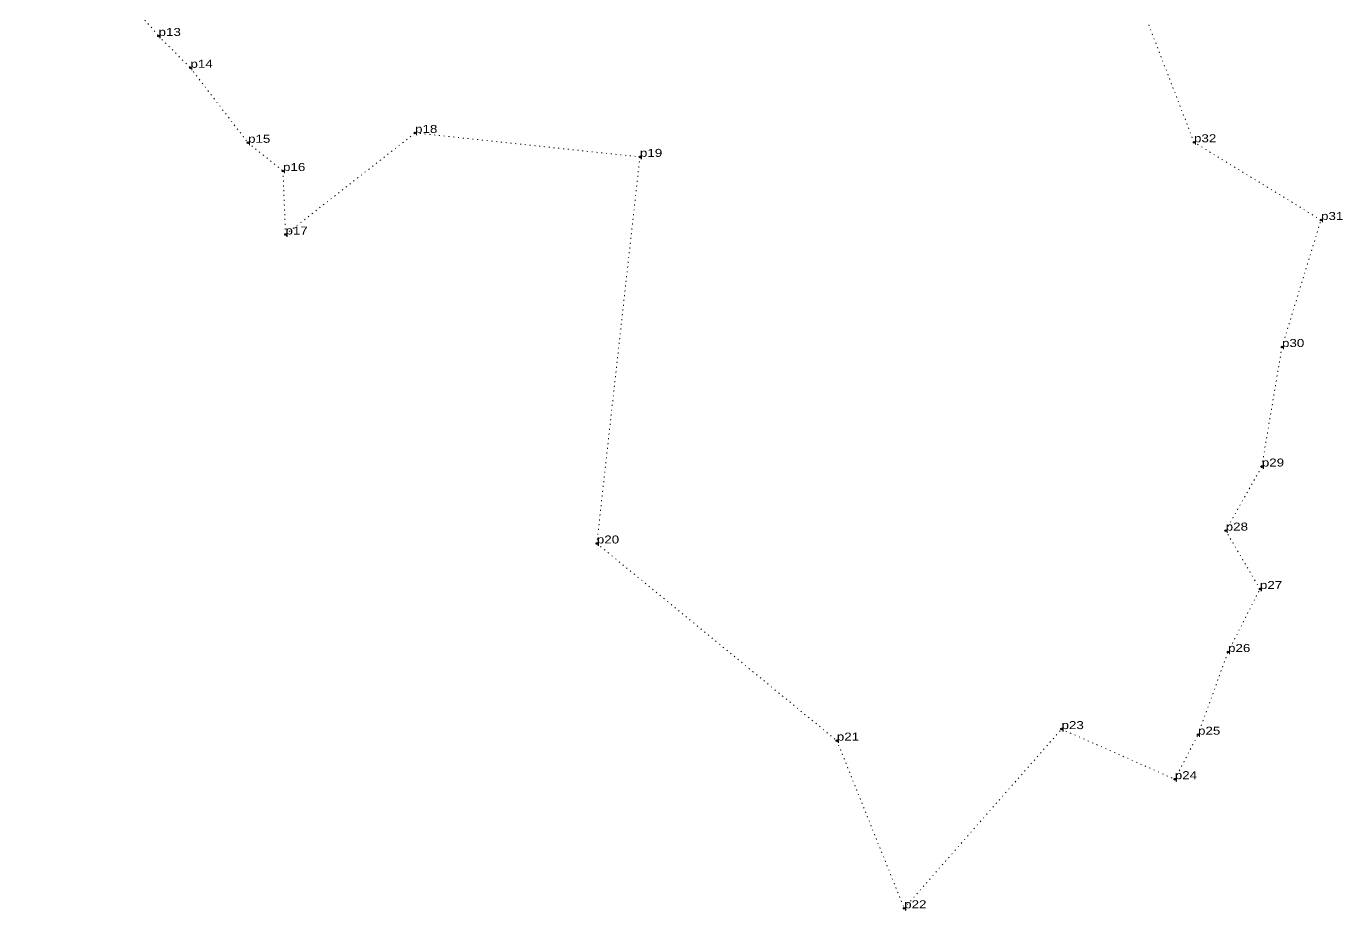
# Model space of a CAD drawing. Header units: metres. Extents: x 548708 to 549867, y 1846027 to 1846636.
# Drawn here: x 549571.2 to 549867.3, y 1846027 to 1846226 of the extents above; entities that cross this region are included whole.
import ezdxf

# ---------------------------------------------------------------- set-up
doc = ezdxf.new("R2010")
doc.units = ezdxf.units.M
doc.header["$LTSCALE"] = 0.72
doc.header["$PDMODE"] = 32
doc.header["$PDSIZE"] = 0.36
doc.linetypes.add('DOTTED', pattern=[1.5, 0.3, -1.2])
doc.layers.add('10', color=7, linetype='DOTTED', lineweight=13)
doc.layers.add('12', color=7, linetype='Continuous')
doc.layers.add('7', color=7, linetype='Continuous')

msp = doc.modelspace()

# ---------------------------------------------------------------- linework, layer by layer
at = {"layer": '10'}
msp.add_lwpolyline([(549571.21, 1846258.61), (549600.95, 1846223.81), (549608.12, 1846216.64), (549621.08, 1846199.77), (549628.95, 1846193.42), (549629.5, 1846179.13), (549658.65, 1846201.99), (549709.23, 1846196.6), (549699.54, 1846109.6), (549753.52, 1846065.24), (549768.67, 1846027.51), (549804.06, 1846067.83), (549829.54, 1846056.56), (549834.76, 1846066.57), (549841.51, 1846085.18), (549848.69, 1846099.35), (549840.99, 1846112.5), (549849.11, 1846126.92), (549853.65, 1846153.81), (549862.43, 1846182.39), (549833.86, 1846199.89), (549823.47, 1846226.87)], dxfattribs=at)
at = {"layer": '7'}
for p in [(549600.95, 1846223.81), (549608.12, 1846216.64), (549621.08, 1846199.77), (549658.65, 1846201.99), (549833.86, 1846199.89), (549709.23, 1846196.6), (549628.95, 1846193.42), (549862.43, 1846182.39), (549629.5, 1846179.13), (549853.65, 1846153.81), (549849.11, 1846126.92), (549840.99, 1846112.5), (549699.54, 1846109.6), (549848.69, 1846099.35), (549841.51, 1846085.18), (549804.06, 1846067.83), (549834.76, 1846066.57), (549753.52, 1846065.24), (549829.54, 1846056.56), (549768.67, 1846027.51)]:
    msp.add_point(p, dxfattribs=at)

# ---------------------------------------------------------------- texts
at = {"layer": '12', "width": 1.25}
for s, p in [('p13', (549600.95, 1846223.81)), ('p14', (549608.12, 1846216.64)), ('p18', (549658.65, 1846201.99)), ('p15', (549621.08, 1846199.77)), ('p32', (549833.86, 1846199.89)), ('p19', (549709.23, 1846196.6)), ('p16', (549628.95, 1846193.42)), ('p31', (549862.43, 1846182.39)), ('p17', (549629.5, 1846179.13)), ('p30', (549853.65, 1846153.81)), ('p29', (549849.11, 1846126.92)), ('p28', (549840.99, 1846112.5)), ('p20', (549699.54, 1846109.6)), ('p27', (549848.69, 1846099.35)), ('p26', (549841.51, 1846085.18)), ('p23', (549804.06, 1846067.83)), ('p21', (549753.52, 1846065.24)), ('p25', (549834.76, 1846066.57)), ('p24', (549829.54, 1846056.56)), ('p22', (549768.67, 1846027.51))]:
    msp.add_text(s, height=1.8, dxfattribs=at).set_placement(p)

doc.saveas('drawing.dxf')
